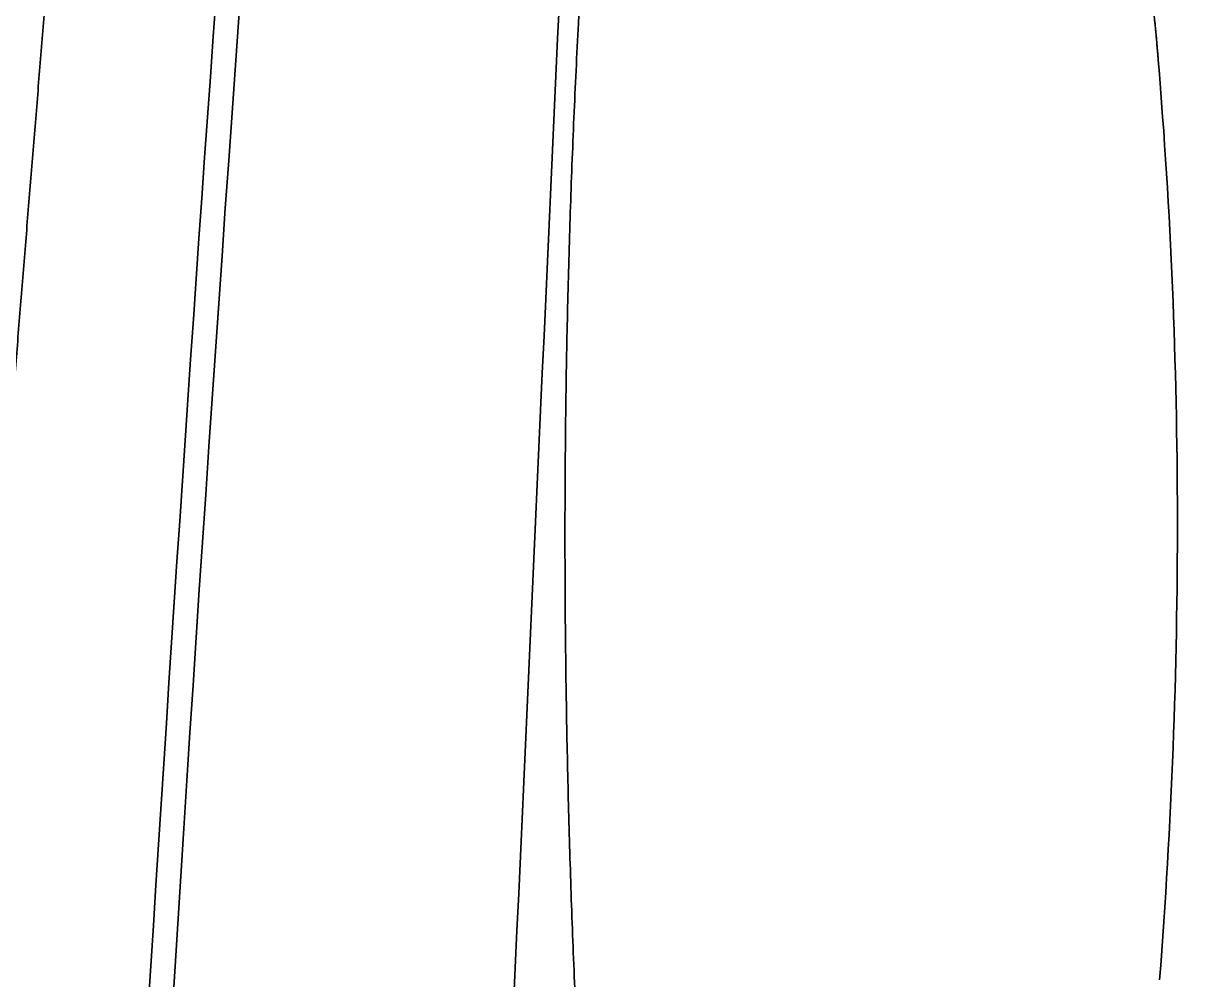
# Model space of a CAD drawing. Header units: millimetres. Extents: x 120 to 10915, y 515 to 8014.
# Drawn here: x 838.9 to 1176.5, y 6268.8 to 6547.1 of the extents above; entities that cross this region are included whole.
import ezdxf

# ---------------------------------------------------------------- set-up
doc = ezdxf.new("R2010")
doc.units = ezdxf.units.MM
doc.layers.get('0').update_dxf_attribs({"lineweight": 13})
doc.layers.add('206_Cab_side_and_top_view', color=7, linetype='Continuous', lineweight=13)

# ---------------------------------------------------------------- blocks, each defined once
blk = doc.blocks.new('2488798')
at = {"layer": '206_Cab_side_and_top_view', "color": 3, "lineweight": 35}
blk.add_ellipse((-637.84, 2210.83), major_axis=(1476.16, 1244.89), ratio=0.844808, start_param=5.588437, end_param=5.742578, dxfattribs=at)
for points, knots in [([(1018.11, 2675.27), (1017.87, 2675.22), (1017.17, 2675.08), (1015.88, 2674.82), (1014.15, 2674.43), (1012.1, 2673.87), (1010.04, 2673.15), (1008.31, 2672.27), (1007.13, 2671.51), (1006.32, 2670.85), (1005.7, 2670.27), (1005.06, 2669.59), (1004.32, 2668.61), (1003.71, 2667.57), (1003.15, 2666.44), (1002.64, 2665.13), (1002.09, 2663.32), (1001.63, 2661.11), (1001.27, 2658.71), (1000.99, 2656.08), (1000.77, 2653.23), (1000.59, 2650.2), (1000.48, 2648.13), (1000.42, 2647.07)], [0, 0, 0, 0, 0.735992, 2.137363, 3.950015, 6.059873, 8.525927, 10.458275, 11.873126, 12.741819, 13.586334, 14.41589, 15.534108, 17.273749, 18.006398, 19.342116, 21.463511, 23.668768, 26.111585, 28.744826, 31.618493, 34.664357, 37.846312, 37.846312, 37.846312, 37.846312]), ([(1167.46, 2652.57), (1167.49, 2652.35), (1167.55, 2651.9), (1167.64, 2651.23), (1167.72, 2650.56), (1167.81, 2649.89), (1167.88, 2649.22), (1167.96, 2648.55), (1168.03, 2647.87), (1168.1, 2647.2), (1168.17, 2646.52), (1168.24, 2645.85), (1168.31, 2645.17), (1168.37, 2644.5), (1168.43, 2643.82), (1168.5, 2643.14), (1168.56, 2642.47), (1168.62, 2641.78), (1168.68, 2641.08), (1168.75, 2640.28), (1168.83, 2639.38), (1168.91, 2638.38), (1168.99, 2637.38), (1169.05, 2636.71), (1169.08, 2636.38)], [0, 0, 0, 0, 0.67251, 1.346617, 2.022015, 2.698447, 3.375676, 4.053523, 4.731794, 5.410451, 6.089142, 6.768016, 7.446925, 8.125899, 8.804846, 9.483804, 10.162731, 10.841659, 11.551716, 12.261793, 13.26463, 14.267526, 15.270453, 16.273342, 16.273342, 16.273342, 16.273342]), ([(1000.42, 2647.07), (999.93, 2637.9), (999.05, 2619.55), (997.99, 2592.02), (997.22, 2564.47), (996.71, 2536.91), (996.47, 2509.34), (996.49, 2481.78), (996.77, 2454.22), (997.3, 2426.65), (998.07, 2399.09), (999.08, 2371.53), (1000.32, 2343.97), (1001.29, 2325.61), (1001.8, 2316.43)], [0, 0, 0, 0, 27.549162, 55.106027, 82.669103, 110.236455, 137.797258, 165.360139, 192.924392, 220.489342, 248.069023, 275.648547, 303.227438, 330.81105, 330.81105, 330.81105, 330.81105])]:
    blk.add_open_spline(points, degree=3, knots=knots, dxfattribs=at)
blk = doc.blocks.new('2409089')
at = {"layer": '206_Cab_side_and_top_view', "color": 3, "lineweight": 35}
blk.add_lwpolyline([(1005.38, 2880.4, 0.000551), (973.81, 2188.55)], format="xyb", dxfattribs=at)
for centre, major_axis, ratio, start_param, end_param in [((4078.31, 2366.15), (-691.97, -9922.71), 0.320577, 4.665702, 4.755211), ((3253.63, 2012.02), (-475.97, -8605.91), 0.277843, 4.609206, 4.696767)]:
    blk.add_ellipse(centre, major_axis=major_axis, ratio=ratio, start_param=start_param, end_param=end_param, dxfattribs=at)
blk.add_open_spline([(876.08, 3010.24), (862.64, 2862.29), (850.01, 2714.27), (837.97, 2566.2), (826.33, 2418.11), (814.87, 2270)], degree=5, dxfattribs=at)

msp = doc.modelspace()

# ---------------------------------------------------------------- block references
at = {"color": 7, "lineweight": 35}
for name in ['2409089', '2488798']:
    msp.add_blockref(name, (0, 3900), dxfattribs=at)

doc.saveas('drawing.dxf')
